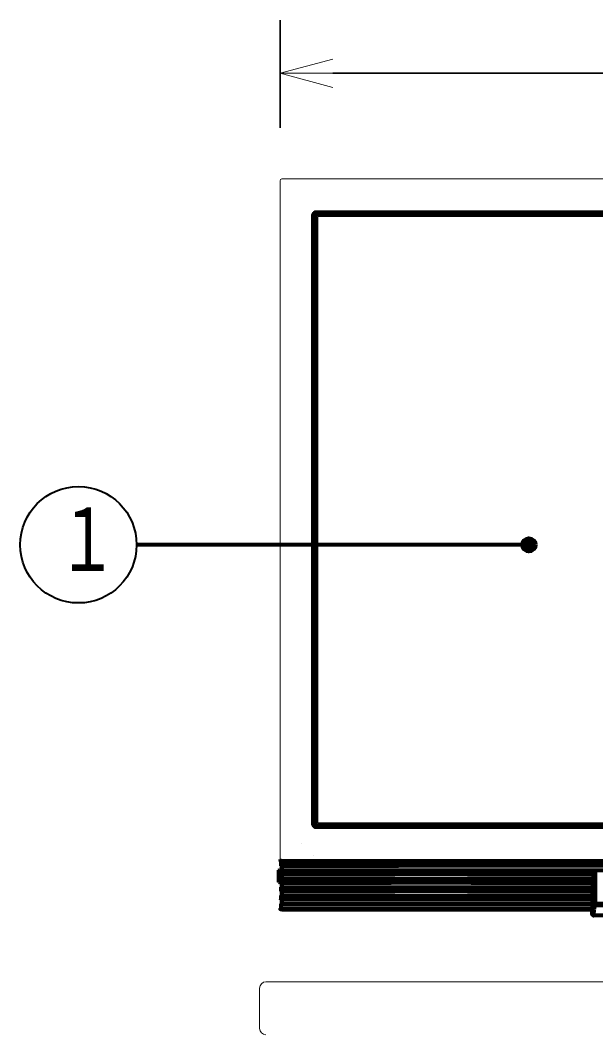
# Model space of a CAD drawing. Units: millimetres on the paper. Extents: x -400 to 400, y -280 to 280.
# Drawn here: x 135.18 to 156.94, y 168.53 to 206.88 of the extents above; entities that cross this region are included whole.
import ezdxf
from ezdxf.enums import TextEntityAlignment as Align

# ---------------------------------------------------------------- set-up
doc = ezdxf.new("R2010")
doc.units = ezdxf.units.MM
for name, color, linetype, lineweight in [('0-2_Defpoints', 2, 'Continuous', 80), ('0-6_moji1', 1, 'Continuous', 80), ('0-7_waku', 3, 'Continuous', 30)]:
    doc.layers.add(name, color=color, linetype=linetype, lineweight=lineweight)
doc.styles.add('ＭＳ ゴシック', font='')
doc.styles.get('ＭＳ ゴシック').set_extended_font_data('MS Gothic')

# ---------------------------------------------------------------- blocks, each defined once
blk = doc.blocks.new('_OPEN30')
at = {"layer": '0-7_waku', "color": 7, "lineweight": 20}
blk.add_line((0, 0), (-1, 0), dxfattribs=at)
blk.add_lwpolyline([(-1, 0.2679), (0, 0), (-1, -0.2679)], dxfattribs=at)
blk = doc.blocks.new('FDF2307W-正面')
at = {"layer": '0-6_moji1', "color": 7, "lineweight": 20}
for p, q in [((27.17, 37.94), (-27.17, 37.94)), ((-27.25, 37.86), (-27.25, 3.444)), ((-25.459, 36.161), (-25.459, 7.519)), ((25.459, 36.161), (-25.459, 36.161)), ((-25.459, 7.519), (25.459, 7.519)), ((-27.17, 3.364), (-12.5, 3.364)), ((-12.5, 3.364), (-12.5, 3.196)), ((12.42, 3.108), (-12.42, 3.108))]:
    blk.add_line(p, q, dxfattribs=at)
at = {"layer": '0-6_moji1'}
for p, q in [((-25.686, 7.463), (-25.686, 36.217)), ((-25.59, 36.2), (-25.59, 7.48)), ((-25.527, 36.376), (25.527, 36.376)), ((25.51, 36.28), (-25.51, 36.28)), ((25.527, 7.304), (-25.527, 7.304)), ((-25.51, 7.4), (25.51, 7.4)), ((-26.255, 6.54), (-26.254, 6.54)), ((-25.685, 5.97), (-25.685, 5.971)), ((-27.3, 5.27), (-27.28, 5.29)), ((-27.28, 4.69), (-27.28, 5.29)), ((-27.25, 5.29), (-27.28, 5.29)), ((-27.217, 5.677), (-27.217, 5.482)), ((-27.217, 5.677), (-21.65, 5.677)), ((-27.217, 5.482), (-21.65, 5.482)), ((-27.217, 5.278), (-27.217, 5.082)), ((-27.217, 5.278), (-21.82, 5.278)), ((-27.174, 5.68), (27.17, 5.68)), ((-27.174, 5.28), (-12.416, 5.28)), ((-27.17, 5.718), (27.17, 5.718)), ((-27.17, 5.48), (-27.17, 5.28)), ((27.17, 5.48), (-27.17, 5.48)), ((18.55, 5.677), (-18.55, 5.677)), ((18.55, 5.482), (-18.55, 5.482)), ((-18.38, 5.278), (-12.418, 5.278)), ((-12.416, 5.28), (-12.418, 5.278)), ((-27.3, 4.71), (-27.3, 5.27)), ((-27.217, 5.082), (-21.82, 5.082)), ((-27.217, 4.878), (-27.217, 4.682)), ((-27.217, 4.878), (-21.99, 4.878)), ((-27.174, 4.88), (-12.439, 4.88)), ((-27.17, 5.08), (-27.17, 4.88)), ((-18.38, 5.082), (-12.429, 5.082)), ((-18.21, 4.878), (-12.441, 4.878)), ((-12.439, 4.88), (-12.441, 4.878)), ((-12.429, 5.082), (-12.428, 5.08)), ((-12.423, 5.168), (-12.423, 3.697)), ((-12.343, 5.273), (12.343, 5.273)), ((-12.343, 5.273), (-12.343, 3.618)), ((-27.3, 4.71), (-27.28, 4.69)), ((-27.25, 4.69), (-27.28, 4.69)), ((-27.217, 4.682), (-21.99, 4.682)), ((-27.217, 4.478), (-27.217, 4.282)), ((-27.217, 4.478), (-21.82, 4.478)), ((-27.174, 4.48), (-12.458, 4.48)), ((-27.17, 4.68), (-27.17, 4.48)), ((-18.38, 4.478), (-12.46, 4.478)), ((-18.21, 4.682), (-12.45, 4.682)), ((-12.458, 4.48), (-12.46, 4.478)), ((-12.45, 4.682), (-12.449, 4.68)), ((-27.217, 4.282), (-21.82, 4.282)), ((-27.217, 4.078), (-27.217, 3.882)), ((-27.217, 4.078), (-21.65, 4.078)), ((-27.217, 3.882), (-21.65, 3.882)), ((-27.17, 4.28), (-27.17, 4.08)), ((-27.17, 4.08), (-12.474, 4.08)), ((-27.17, 3.88), (-27.17, 3.68)), ((-18.55, 4.078), (-12.475, 4.078)), ((-18.55, 3.882), (-12.482, 3.882)), ((-18.38, 4.282), (-12.468, 4.282)), ((-12.482, 3.882), (-12.481, 3.88)), ((-12.474, 4.08), (-12.475, 4.078)), ((-12.468, 4.282), (-12.466, 4.28)), ((-27.217, 3.678), (-27.217, 3.482)), ((-27.217, 3.678), (-12.488, 3.678)), ((-27.217, 3.482), (-12.493, 3.482)), ((-27.174, 3.68), (-12.487, 3.68)), ((-27.17, 3.48), (-27.17, 3.364)), ((-27.17, 3.48), (-12.492, 3.48)), ((-27.17, 3.422), (-12.493, 3.422)), ((-12.493, 3.482), (-12.492, 3.48)), ((-12.487, 3.68), (-12.488, 3.678)), ((-12.423, 3.697), (12.423, 3.697)), ((-12.343, 3.618), (12.343, 3.618)), ((-12.5, 3.196), (-12.5, 3.191)), ((-12.499, 3.188), (-12.499, 3.184)), ((-12.499, 3.184), (-12.499, 3.18)), ((-12.499, 3.182), (-12.499, 3.18)), ((12.42, 3.136), (-12.42, 3.136)), ((-12.42, 3.108), (-12.42, 3.136))]:
    blk.add_line(p, q, dxfattribs=at)
for points in [[(-25.686, 36.217), (-25.686, 36.226), (-25.685, 36.235), (-25.684, 36.243), (-25.682, 36.252), (-25.68, 36.26), (-25.678, 36.268), (-25.675, 36.276), (-25.671, 36.284), (-25.667, 36.292), (-25.663, 36.299), (-25.659, 36.307), (-25.654, 36.314), (-25.648, 36.32), (-25.643, 36.327), (-25.637, 36.333), (-25.63, 36.338), (-25.624, 36.344), (-25.617, 36.349), (-25.609, 36.353), (-25.602, 36.357), (-25.594, 36.361), (-25.586, 36.365), (-25.578, 36.368), (-25.57, 36.37), (-25.562, 36.372), (-25.553, 36.374), (-25.545, 36.375), (-25.536, 36.376), (-25.527, 36.376)], [(-25.51, 36.28), (-25.515, 36.28), (-25.521, 36.279), (-25.526, 36.278), (-25.531, 36.277), (-25.536, 36.276), (-25.541, 36.274), (-25.545, 36.272), (-25.55, 36.269), (-25.555, 36.267), (-25.559, 36.263), (-25.563, 36.26), (-25.567, 36.257), (-25.57, 36.253), (-25.573, 36.249), (-25.577, 36.245), (-25.579, 36.24), (-25.582, 36.235), (-25.584, 36.231), (-25.586, 36.226), (-25.587, 36.221), (-25.588, 36.216), (-25.589, 36.211), (-25.59, 36.205), (-25.59, 36.2)], [(-25.527, 7.304), (-25.536, 7.304), (-25.545, 7.305), (-25.553, 7.306), (-25.562, 7.308), (-25.57, 7.31), (-25.578, 7.312), (-25.586, 7.315), (-25.594, 7.319), (-25.602, 7.323), (-25.609, 7.327), (-25.617, 7.331), (-25.624, 7.336), (-25.63, 7.342), (-25.637, 7.347), (-25.643, 7.353), (-25.648, 7.36), (-25.654, 7.366), (-25.659, 7.373), (-25.663, 7.381), (-25.667, 7.388), (-25.671, 7.396), (-25.675, 7.404), (-25.678, 7.412), (-25.68, 7.42), (-25.682, 7.428), (-25.684, 7.437), (-25.685, 7.445), (-25.686, 7.454), (-25.686, 7.463)], [(-25.59, 7.48), (-25.59, 7.475), (-25.589, 7.469), (-25.588, 7.464), (-25.587, 7.459), (-25.586, 7.454), (-25.584, 7.449), (-25.582, 7.445), (-25.579, 7.44), (-25.577, 7.435), (-25.573, 7.431), (-25.57, 7.427), (-25.567, 7.423), (-25.563, 7.42), (-25.559, 7.417), (-25.555, 7.413), (-25.55, 7.411), (-25.545, 7.408), (-25.541, 7.406), (-25.536, 7.404), (-25.531, 7.403), (-25.526, 7.402), (-25.521, 7.401), (-25.515, 7.4), (-25.51, 7.4)], [(-27.25, 5.77), (-27.25, 5.767), (-27.249, 5.763), (-27.248, 5.76), (-27.247, 5.756), (-27.246, 5.753), (-27.244, 5.75), (-27.242, 5.747), (-27.239, 5.744), (-27.237, 5.741), (-27.233, 5.738), (-27.23, 5.735), (-27.227, 5.733), (-27.223, 5.731), (-27.219, 5.728), (-27.214, 5.726), (-27.21, 5.725), (-27.205, 5.723), (-27.201, 5.722), (-27.196, 5.72), (-27.191, 5.719), (-27.186, 5.719), (-27.18, 5.718), (-27.175, 5.718), (-27.17, 5.718)], [(-27.217, 5.677), (-27.213, 5.678), (-27.209, 5.678), (-27.206, 5.678), (-27.202, 5.679), (-27.199, 5.679), (-27.195, 5.679), (-27.191, 5.679), (-27.188, 5.68), (-27.184, 5.68), (-27.181, 5.68), (-27.177, 5.68), (-27.174, 5.68)], [(-27.17, 5.48), (-27.174, 5.48), (-27.179, 5.48), (-27.183, 5.48), (-27.188, 5.48), (-27.192, 5.48), (-27.196, 5.481), (-27.2, 5.481), (-27.205, 5.481), (-27.209, 5.481), (-27.213, 5.482), (-27.217, 5.482)], [(-27.217, 5.278), (-27.213, 5.278), (-27.209, 5.278), (-27.205, 5.279), (-27.201, 5.279), (-27.197, 5.279), (-27.194, 5.279), (-27.19, 5.28), (-27.186, 5.28), (-27.182, 5.28), (-27.178, 5.28), (-27.174, 5.28)], [(-12.418, 5.278), (-12.422, 5.213), (-12.426, 5.148), (-12.429, 5.082)], [(-12.423, 5.168), (-12.421, 5.206), (-12.418, 5.243), (-12.416, 5.28)], [(-12.428, 5.08), (-27.174, 5.08), (-27.179, 5.08), (-27.183, 5.08), (-27.188, 5.08), (-27.192, 5.08), (-27.196, 5.081), (-27.201, 5.081), (-27.205, 5.081), (-27.209, 5.081), (-27.213, 5.082), (-27.217, 5.082)], [(-27.217, 4.878), (-27.213, 4.878), (-27.209, 4.878), (-27.205, 4.879), (-27.202, 4.879), (-27.198, 4.879), (-27.194, 4.879), (-27.19, 4.88), (-27.186, 4.88), (-27.182, 4.88), (-27.178, 4.88), (-27.174, 4.88)], [(-12.441, 4.878), (-12.444, 4.813), (-12.447, 4.748), (-12.45, 4.682)], [(-12.439, 4.88), (-12.434, 4.981), (-12.428, 5.08)], [(-12.423, 5.168), (-12.422, 5.178), (-12.421, 5.187), (-12.419, 5.196), (-12.416, 5.205), (-12.414, 5.213), (-12.411, 5.22), (-12.408, 5.227), (-12.404, 5.233), (-12.401, 5.238), (-12.397, 5.243), (-12.393, 5.248), (-12.39, 5.252), (-12.386, 5.256), (-12.382, 5.259), (-12.378, 5.261), (-12.375, 5.264), (-12.371, 5.266), (-12.367, 5.268), (-12.364, 5.269), (-12.36, 5.27), (-12.357, 5.271), (-12.353, 5.272), (-12.35, 5.273), (-12.347, 5.273), (-12.343, 5.273)], [(-12.449, 4.68), (-27.174, 4.68), (-27.179, 4.68), (-27.183, 4.68), (-27.188, 4.68), (-27.192, 4.68), (-27.196, 4.681), (-27.201, 4.681), (-27.205, 4.681), (-27.209, 4.681), (-27.213, 4.682), (-27.217, 4.682)], [(-27.217, 4.478), (-27.213, 4.478), (-27.209, 4.478), (-27.206, 4.479), (-27.202, 4.479), (-27.198, 4.479), (-27.194, 4.479), (-27.19, 4.48), (-27.186, 4.48), (-27.182, 4.48), (-27.178, 4.48), (-27.174, 4.48)], [(-12.46, 4.478), (-12.462, 4.413), (-12.465, 4.348), (-12.468, 4.282)], [(-12.458, 4.48), (-12.454, 4.58), (-12.449, 4.68)], [(-12.466, 4.28), (-27.174, 4.28), (-27.179, 4.28), (-27.183, 4.28), (-27.188, 4.28), (-27.192, 4.28), (-27.197, 4.281), (-27.201, 4.281), (-27.205, 4.281), (-27.209, 4.281), (-27.213, 4.282), (-27.217, 4.282)], [(-27.217, 4.078), (-27.213, 4.078), (-27.209, 4.079), (-27.205, 4.079), (-27.2, 4.079), (-27.196, 4.079), (-27.192, 4.08), (-27.188, 4.08), (-27.183, 4.08), (-27.179, 4.08), (-27.174, 4.08), (-27.17, 4.08)], [(-12.481, 3.88), (-27.175, 3.88), (-27.179, 3.88), (-27.183, 3.88), (-27.188, 3.88), (-27.192, 3.88), (-27.197, 3.881), (-27.201, 3.881), (-27.205, 3.881), (-27.209, 3.881), (-27.213, 3.882), (-27.217, 3.882)], [(-12.487, 3.68), (-12.484, 3.78), (-12.481, 3.88)], [(-12.475, 4.078), (-12.478, 4.013), (-12.48, 3.948), (-12.482, 3.882)], [(-12.474, 4.08), (-12.47, 4.18), (-12.466, 4.28)], [(-27.17, 3.422), (-27.175, 3.423), (-27.18, 3.423), (-27.186, 3.423), (-27.191, 3.423), (-27.196, 3.424), (-27.201, 3.424), (-27.205, 3.425), (-27.21, 3.425), (-27.214, 3.426), (-27.219, 3.427), (-27.223, 3.428), (-27.227, 3.429), (-27.23, 3.43), (-27.233, 3.431), (-27.237, 3.432), (-27.239, 3.433), (-27.242, 3.434), (-27.244, 3.436), (-27.246, 3.437), (-27.247, 3.438), (-27.248, 3.439), (-27.249, 3.441), (-27.25, 3.442), (-27.25, 3.444)], [(-27.217, 3.678), (-27.213, 3.678), (-27.209, 3.679), (-27.205, 3.679), (-27.201, 3.679), (-27.196, 3.679), (-27.192, 3.68), (-27.188, 3.68), (-27.183, 3.68), (-27.179, 3.68), (-27.174, 3.68)], [(-27.17, 3.48), (-27.175, 3.48), (-27.18, 3.48), (-27.185, 3.48), (-27.19, 3.48), (-27.194, 3.48), (-27.199, 3.481), (-27.204, 3.481), (-27.208, 3.481), (-27.213, 3.482), (-27.217, 3.482)], [(-12.492, 3.48), (-12.493, 3.418), (-12.494, 3.413), (-12.494, 3.408), (-12.494, 3.403), (-12.494, 3.399), (-12.494, 3.395), (-12.495, 3.391), (-12.495, 3.387), (-12.495, 3.383), (-12.496, 3.38), (-12.496, 3.377), (-12.497, 3.374), (-12.497, 3.372), (-12.497, 3.37), (-12.498, 3.368), (-12.498, 3.366), (-12.499, 3.365), (-12.499, 3.364), (-12.5, 3.364), (-12.5, 3.364)], [(-12.499, 3.188), (-12.496, 3.225), (-12.494, 3.26), (-12.49, 3.295), (-12.487, 3.328), (-12.484, 3.36), (-12.481, 3.391), (-12.477, 3.42), (-12.474, 3.449), (-12.47, 3.476), (-12.467, 3.502), (-12.463, 3.527), (-12.459, 3.55), (-12.455, 3.572), (-12.451, 3.593), (-12.447, 3.612), (-12.443, 3.63), (-12.439, 3.646), (-12.435, 3.661), (-12.431, 3.674), (-12.427, 3.686), (-12.423, 3.697)], [(-12.488, 3.678), (-12.49, 3.613), (-12.491, 3.547), (-12.493, 3.482)], [(-12.423, 3.697), (-12.423, 3.694), (-12.423, 3.692), (-12.422, 3.689), (-12.422, 3.686), (-12.421, 3.684), (-12.421, 3.681), (-12.42, 3.678), (-12.42, 3.676), (-12.419, 3.673), (-12.418, 3.671), (-12.417, 3.668), (-12.416, 3.666), (-12.415, 3.664), (-12.413, 3.661), (-12.412, 3.659), (-12.411, 3.657), (-12.409, 3.654), (-12.408, 3.652), (-12.406, 3.65), (-12.404, 3.648), (-12.403, 3.646), (-12.401, 3.644), (-12.399, 3.642), (-12.397, 3.64), (-12.395, 3.638), (-12.393, 3.637), (-12.391, 3.635), (-12.389, 3.633), (-12.386, 3.632), (-12.384, 3.63), (-12.382, 3.629), (-12.379, 3.628), (-12.377, 3.626), (-12.375, 3.625), (-12.372, 3.624), (-12.37, 3.623), (-12.367, 3.622), (-12.364, 3.622), (-12.362, 3.621)], [(-12.42, 3.136), (-12.417, 3.171), (-12.414, 3.204), (-12.411, 3.237), (-12.408, 3.268), (-12.404, 3.299), (-12.401, 3.328), (-12.398, 3.356), (-12.394, 3.383), (-12.391, 3.409), (-12.387, 3.434), (-12.383, 3.457), (-12.379, 3.479), (-12.376, 3.5), (-12.372, 3.519), (-12.368, 3.538), (-12.364, 3.555), (-12.36, 3.57), (-12.356, 3.584), (-12.351, 3.597), (-12.347, 3.608), (-12.343, 3.618)], [(-12.362, 3.621), (-12.359, 3.62), (-12.357, 3.62), (-12.354, 3.619), (-12.351, 3.619), (-12.349, 3.619), (-12.346, 3.619), (-12.343, 3.618)], [(-12.5, 3.184), (-12.5, 3.188), (-12.5, 3.191)], [(-12.5, 3.191), (-12.499, 3.188), (-12.499, 3.185), (-12.498, 3.181), (-12.497, 3.178), (-12.495, 3.174), (-12.493, 3.171), (-12.491, 3.167), (-12.488, 3.164), (-12.485, 3.161), (-12.482, 3.158), (-12.478, 3.155), (-12.474, 3.152), (-12.47, 3.15), (-12.466, 3.147), (-12.461, 3.145), (-12.456, 3.143), (-12.452, 3.142), (-12.446, 3.14), (-12.441, 3.139), (-12.436, 3.138), (-12.431, 3.137), (-12.425, 3.136), (-12.42, 3.136)], [(-12.499, 3.18), (-12.499, 3.182), (-12.5, 3.184), (-12.499, 3.182)]]:
    blk.add_lwpolyline(points, dxfattribs=at)
at = {"layer": '0-6_moji1', "color": 7, "lineweight": 20}
for centre, start, end in [((-27.17, 37.86), 90, 180), ((-27.17, 3.444), 180, 270), ((-12.42, 3.188), 184.3745, 270)]:
    blk.add_arc(centre, 0.08, start, end, dxfattribs=at)
blk = doc.blocks.new('U18')
at = {"layer": '0-2_Defpoints', "color": 1}
for p, q in [((0, 0), (-14.84, 0)), ((-0.249, 0.025), (0.249, 0.025)), ((-0.238, 0.075), (0.238, 0.075)), ((-0.217, 0.125), (0.217, 0.125)), ((-0.179, 0.175), (0.179, 0.175)), ((-0.109, 0.225), (0.109, 0.225)), ((-0.249, -0.025), (0.249, -0.025)), ((-0.238, -0.075), (0.238, -0.075)), ((-0.217, -0.125), (0.217, -0.125)), ((-0.179, -0.175), (0.179, -0.175)), ((-0.109, -0.225), (0.109, -0.225))]:
    blk.add_line(p, q, dxfattribs=at)
blk.add_circle((0, 0), 0.25, dxfattribs=at)

msp = doc.modelspace()

# ---------------------------------------------------------------- linework, layer by layer
at = {"layer": '0-2_Defpoints', "lineweight": 40}
msp.add_circle((137.376, 187.051), 2.2, dxfattribs=at)
at = {"layer": '0-6_moji1', "color": 7, "lineweight": 20}
for p, q in [((144.229, 168.769), (144.229, 170.289)), ((144.469, 170.529), (189.131, 170.529))]:
    msp.add_line(p, q, dxfattribs=at)
for centre, start, end in [((144.469, 170.289), 90, 180), ((144.469, 168.769), 180, 270)]:
    msp.add_arc(centre, 0.24, start, end, dxfattribs=at)
at = {"layer": '0-7_waku'}
for p, q in [((145, 202.817), (145, 206.881)), ((147, 204.881), (186.6, 204.881))]:
    msp.add_line(p, q, dxfattribs=at)

# ---------------------------------------------------------------- block references
at = {"layer": '0-2_Defpoints'}
msp.add_blockref('U18', (154.416, 187.051), dxfattribs=at)
at = {"layer": '0-6_moji1', "xscale": 0.8, "yscale": 0.8}
msp.add_blockref('FDF2307W-正面', (166.8, 170.529), dxfattribs=at)
at = {"layer": '0-7_waku', "xscale": 2, "yscale": 2, "rotation": 180}
msp.add_blockref('_OPEN30', (145, 204.881), dxfattribs=at)

# ---------------------------------------------------------------- texts
at = {"layer": '0-2_Defpoints', "style": 'ＭＳ ゴシック', "width": 0.7}
msp.add_text('１', height=2.405, dxfattribs=at).set_placement((136.563, 185.338), align=Align.BOTTOM_LEFT)

doc.saveas('drawing.dxf')
